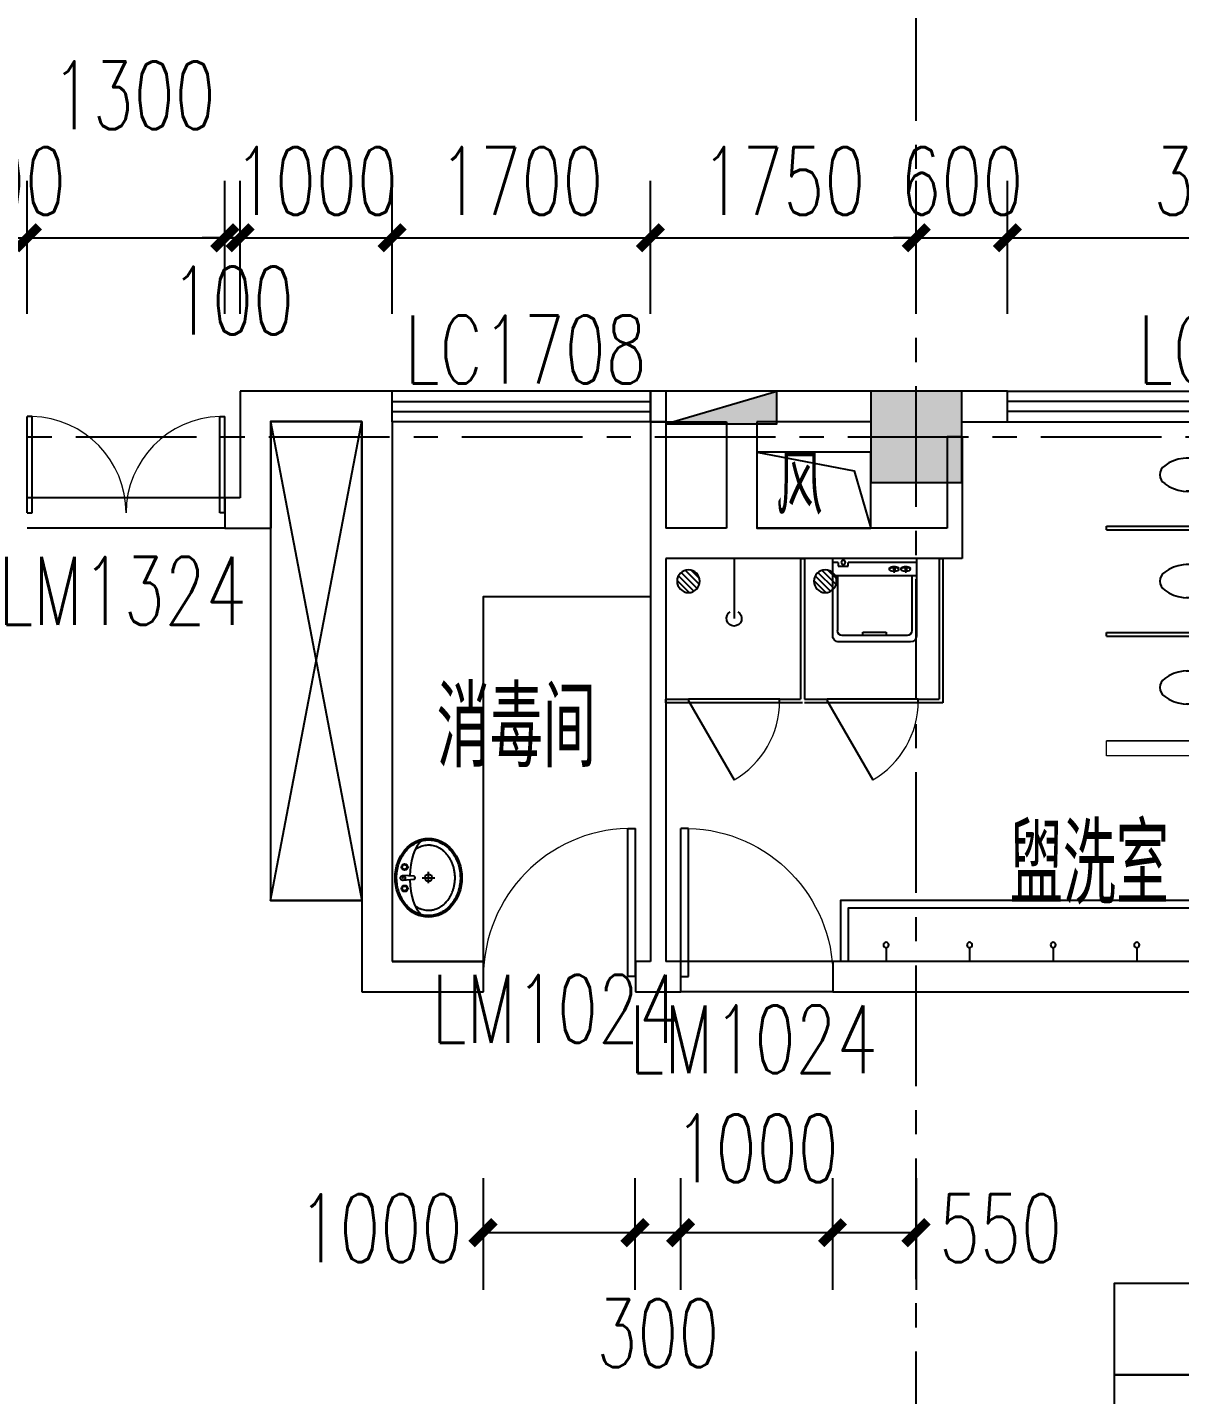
# Model space of a CAD drawing. Header units: millimetres. Extents: x -1048436 to -185795, y -983427 to 400387.
# Drawn here: x -710613 to -703030, y -289718 to -280724 of the extents above; entities that cross this region are included whole.
import ezdxf

# ---------------------------------------------------------------- set-up
doc = ezdxf.new("R2010")
doc.units = ezdxf.units.MM
doc.header["$LTSCALE"] = 500
doc.linetypes.add('一层轴网$0$CENTER', pattern=[50.8, 31.75, -6.35, 6.35, -6.35])
for name, color, linetype in [('COLUMN', 254, 'Continuous'), ('FUR', 55, 'Continuous'), ('P-消火栓-VPIPE', 1, 'Continuous'), ('PUB_DIM', 3, 'Continuous'), ('PUB_HATCH', 8, 'Continuous'), ('WINDOW', 4, 'Continuous'), ('WINDOW_TEXT', 7, 'Continuous'), ('一层轴网$0$建-轴线', 1, '一层轴网$0$CENTER'), ('建-墙', 254, 'Continuous'), ('建-墙-卫生间隔断', 220, 'Continuous'), ('建-家具', 8, 'Continuous'), ('建-文字', 4, 'Continuous'), ('建-洁具', 55, 'Continuous'), ('建-符号-门编号', 13, 'Continuous'), ('建-门扇', 32, 'Continuous'), ('建筑-洞口', 3, 'Continuous')]:
    doc.layers.add(name, color=color, linetype=linetype)
doc.layers.add('建-墙体', color=8, linetype='Continuous', lineweight=13)
doc.styles.add('_TCH_DIM_T3', font='SIMPLEX', dxfattribs={"width": 0.705882, "bigfont": 'GBCBIG'})
doc.styles.add('_TCH_WINDOW', font='SIMPLEX', dxfattribs={"height": 3.5, "bigfont": 'GBCBIG'})
doc.styles.add('XD2008', font='xd-hzs.shx', dxfattribs={"width": 0.7, "bigfont": 'xd-hztxt.shx'})
doc.styles.add('建初03-3F平面$0$A1-1标准层单元$0$DIM_FONT', font='SIMPLEX.shx', dxfattribs={"width": 0.8})
doc.styles.add('房间名称', font='xd-hzs.shx', dxfattribs={"width": 0.8, "bigfont": 'xd-hztxt.shx'})
doc.dimstyles.new('_TCH_ARCH&&150', dxfattribs={"dimtxt": 446.25, "dimasz": 150, "dimexe": 375, "dimexo": 450, "dimgap": 150, "dimtad": 1, "dimdec": 0, "dimzin": 0, "dimdsep": 46, "dimtxsty": '_TCH_DIM_T3', "dimblk": 'ARCHTICK', "dimcen": 0.09, "dimclrt": 7, "dimazin": 2, "dimtfac": 1, "dimtdec": 0, "dimtix": 1, "dimtmove": 2, "dimatfit": 3, "dimldrblk": 'ARCHTICK', "dimfxl": 1, "dimtolj": 1, "dimtzin": 0, "dimarcsym": 0})

# ---------------------------------------------------------------- blocks, each defined once
blk = doc.blocks.new('A$C3D0C7A98')
at = {"layer": '建-家具', "elevation": 0}
for points in [[(-1600, 6730.5), (-2800, 6730.5), (-2800, 7330.5), (-1600, 7330.5)], [(-1600, 6130.5), (-2800, 6130.5), (-2800, 6730.5), (-1600, 6730.5)]]:
    blk.add_lwpolyline(points, close=True, dxfattribs=at)
blk = doc.blocks.new('一层轴网')
at = {"layer": '一层轴网$0$建-轴线', "ltscale": 0.05}
blk.add_line((-2650, 73176.4), (54751.3, 73176.4), dxfattribs=at)
blk.add_lwpolyline([(48600, 57476.4), (48600, 82276.4)], dxfattribs=at)
blk = doc.blocks.new('建初03-3F平面$0$坐便')
at = {"layer": '建-洁具'}
for p, q in [((-200, 170), (-430, 170)), ((-200, 220), (-200, -220)), ((-30, 250), (-170, 250)), ((0, -220), (0, 220)), ((-260, 140), (-260, -140)), ((-200, -170), (-430, -170)), ((-170, -250), (-30, -250))]:
    blk.add_line(p, q, dxfattribs=at)
for centre, radius, start, end in [((-413, -227), 398, 67.4505, 126.6381), ((-170, 220), 30, 90, 180), ((-30, 220), 30, 0, 90), ((-590, 0), 110, 123.4509, 236.5491), ((-413, 227), 398, 233.3619, 292.5495), ((-170, -220), 30, 180, 270), ((-30, -220), 30, 270, 0)]:
    blk.add_arc(centre, radius, start, end, dxfattribs=at)
at = {"layer": '建-洁具', "style": '建初03-3F平面$0$A1-1标准层单元$0$DIM_FONT', "text_generation_flag": 4, "width": 0.8, "flags": 9}
for tag in ['YSIZE', 'XSIZE']:
    blk.add_attdef(tag, (0, 0), '', height=0.5, rotation=270, dxfattribs=at)
blk = doc.blocks.new('_LV10')
blk.add_line((0, -37), (0, -432))
blk.add_arc((0, -432), 50, 121.03319, 58.96681)
blk = doc.blocks.new('$lvtry$00000173')
at = {"color": 0}
for p, q in [((-10.7, -125), (-15.7, -50.1)), ((12, -125), (16, -50.1)), ((1.6, -177.1), (1.6, -260.4)), ((-35.1, -218.8), (40, -218.8))]:
    blk.add_line(p, q, dxfattribs=at)
for centre, radius in [((-69, -61.6), 20.6), ((-69, -61.6), 15.6), ((0.1, -50.1), 15.8), ((72.2, -61.6), 20.6), ((72.2, -61.6), 15.6), ((1.6, -218.8), 23.4)]:
    blk.add_circle(centre, radius, dxfattribs=at)
blk.add_arc((0.6, -116.9), 13.9, 215.48604, 324.51396, dxfattribs=at)
blk.add_ellipse((1.6, -218.8), major_axis=(-259, 0), ratio=0.848663, dxfattribs=at)
for start_param, end_param in [(4.764585, 5.931457), (3.493317, 4.671733)]:
    blk.add_ellipse((1.6, -214.5), major_axis=(-259, 0), ratio=0.459125, start_param=start_param, end_param=end_param, dxfattribs=at)
for points, knots in [([(-247.4, -218.8, 0), (-247.4, -226.1, 0), (-246.9, -233.4, 0), (-244.5, -252.6, 0), (-241.8, -264.5, 0), (-234, -287.6, 0), (-228.9, -298.9, 0), (-216.4, -320.7, 0), (-209.1, -331.1, 0), (-192.3, -350.8, 0), (-182.9, -360.1, 0), (-162.4, -377, 0), (-151.2, -384.8, 0), (-127.4, -398.6, 0), (-114.8, -404.6, 0), (-88.5, -414.7, 0), (-74.8, -418.8, 0), (-46.8, -424.9, 0), (-32.4, -426.9, 0), (-3.6, -428.9, 0), (11, -428.8, 0), (39.8, -426.4, 0), (54.1, -424.2, 0), (82, -417.7, 0), (95.6, -413.4, 0), (121.7, -402.9, 0), (134.2, -396.7, 0), (157.7, -382.6, 0), (168.7, -374.7, 0), (189, -357.5, 0), (198.2, -348.1, 0), (214.5, -328.2, 0), (221.7, -317.6, 0), (233.7, -295.7, 0), (238.6, -284.3, 0), (245.9, -261.1, 0), (248.4, -249.2, 0), (250.9, -225.2, 0), (250.9, -213.2, 0), (248.6, -189.2, 0), (246.1, -177.3, 0), (238.9, -154, 0), (234.1, -142.6, 0), (222.2, -120.6, 0), (215.1, -110.1, 0), (198.8, -90.1, 0), (189.6, -80.7, 0), (169.5, -63.4, 0), (158.5, -55.4, 0), (135.1, -41.2, 0), (122.6, -35, 0), (96.6, -24.4, 0), (83, -20.1, 0), (55.1, -13.5, 0), (40.8, -11.2, 0), (12, -8.8, 0), (-2.5, -8.6, 0), (-31.4, -10.4, 0), (-45.7, -12.4, 0), (-73.8, -18.4, 0), (-87.5, -22.5, 0), (-113.8, -32.5, 0), (-126.5, -38.5, 0), (-150.4, -52.2, 0), (-161.6, -59.9, 0), (-182.2, -76.8, 0), (-191.7, -86, 0), (-208.5, -105.6, 0), (-215.9, -116, 0), (-228.5, -137.8, 0), (-233.6, -149.1, 0), (-241.6, -172.2, 0), (-244.4, -184, 0), (-246.9, -203.6, 0), (-247.4, -211.2, 0), (-247.4, -218.8, 0)], [0, 0, 0, 0, 0.105369, 0.105369, 0.278747, 0.278747, 0.452125, 0.452125, 0.625504, 0.625504, 0.798882, 0.798882, 0.97226, 0.97226, 1.145639, 1.145639, 1.319017, 1.319017, 1.492395, 1.492395, 1.665774, 1.665774, 1.839152, 1.839152, 2.01253, 2.01253, 2.185909, 2.185909, 2.359287, 2.359287, 2.532665, 2.532665, 2.706044, 2.706044, 2.879422, 2.879422, 3.0528, 3.0528, 3.226179, 3.226179, 3.399557, 3.399557, 3.572935, 3.572935, 3.746313, 3.746313, 3.919692, 3.919692, 4.09307, 4.09307, 4.266448, 4.266448, 4.439827, 4.439827, 4.613205, 4.613205, 4.786583, 4.786583, 4.959962, 4.959962, 5.13334, 5.13334, 5.306718, 5.306718, 5.480097, 5.480097, 5.653475, 5.653475, 5.826853, 5.826853, 6.000232, 6.000232, 6.17361, 6.17361, 6.283185, 6.283185, 6.283185, 6.283185]), ([(-183.5, -131.4, 0), (-184.9, -133.4, 0), (-186.3, -135.4, 0), (-191.4, -143.3, 0), (-194.8, -149.3, 0), (-200.6, -161.5, 0), (-203.1, -167.7, 0), (-207.2, -180.3, 0), (-208.9, -186.7, 0), (-211.2, -199.2, 0), (-211.9, -205.4, 0), (-212.3, -214, 0), (-212.4, -216.4, 0), (-212.4, -218.8, 0), (-212.4, -225.2, 0), (-211.9, -231.7, 0), (-210, -246, 0), (-208.2, -253.8, 0), (-204.3, -266.5, 0), (-202.4, -271.5, 0), (-198.1, -281.4, 0), (-195.7, -286.3, 0), (-189.4, -297.6, 0), (-185.2, -304, 0), (-176, -316.2, 0), (-170.9, -322.2, 0), (-160.9, -332.4, 0), (-156.1, -336.8, 0), (-143.4, -347.4, 0), (-135.1, -353.3, 0), (-121.2, -361.8, 0), (-115.9, -364.8, 0), (-105.1, -370.2, 0), (-99.5, -372.8, 0), (-87.8, -377.6, 0), (-81.6, -379.8, 0), (-69, -383.8, 0), (-62.5, -385.6, 0), (-47.3, -389.1, 0), (-38.5, -390.6, 0), (-20.6, -392.8, 0), (-11.6, -393.4, 0), (6.5, -393.7, 0), (15.6, -393.3, 0), (33.6, -391.7, 0), (42.5, -390.5, 0), (59.4, -387.2, 0), (67.4, -385.2, 0), (83.1, -380.5, 0), (90.7, -377.7, 0), (105.6, -371.6, 0), (112.7, -368.2, 0), (126.6, -360.6, 0), (133.3, -356.5, 0), (146, -347.8, 0), (152, -343.1, 0), (163.2, -333.3, 0), (168.5, -328.1, 0), (178.3, -317.3, 0), (182.9, -311.7, 0), (190.4, -301, 0), (193.6, -296, 0), (200.4, -283.8, 0), (203.7, -276.5, 0), (208.6, -263.5, 0), (210.3, -257.8, 0), (213, -246.3, 0), (214.1, -240.5, 0), (215.6, -226.9, 0), (215.8, -219, 0), (215.1, -205.6, 0), (214.5, -200, 0), (212.5, -188.8, 0), (211.2, -183.3, 0), (206.3, -166.7, 0), (201.7, -155.9, 0), (193, -140.7, 0), (190, -136, 0), (186.8, -131.4, 0)], [5.740897, 5.740897, 5.740897, 5.740897, 5.780874, 5.780874, 5.896829, 5.896829, 6.012784, 6.012784, 6.128739, 6.128739, 6.240697, 6.240697, 6.283185, 6.283185, 6.283185, 6.399826, 6.399826, 6.5409, 6.5409, 6.634, 6.634, 6.7271, 6.7271, 6.852188, 6.852188, 6.977276, 6.977276, 7.077377, 7.077377, 7.229977, 7.229977, 7.317389, 7.317389, 7.404801, 7.404801, 7.497094, 7.497094, 7.589386, 7.589386, 7.712334, 7.712334, 7.835281, 7.835281, 7.958228, 7.958228, 8.081175, 8.081175, 8.194983, 8.194983, 8.30879, 8.30879, 8.422598, 8.422598, 8.537599, 8.537599, 8.6526, 8.6526, 8.767602, 8.767602, 8.884432, 8.884432, 8.982435, 8.982435, 9.119467, 9.119467, 9.224191, 9.224191, 9.328914, 9.328914, 9.470087, 9.470087, 9.571187, 9.571187, 9.672288, 9.672288, 9.874489, 9.874489, 9.967059, 9.967059, 9.967059, 9.967059])]:
    blk.add_open_spline(points, degree=3, knots=knots, dxfattribs=at)
for p in [(0.5, -49.9), (1.6, -218.8)]:
    blk.add_point(p, dxfattribs=at)
blk = doc.blocks.new('$TCHSYS$APDOOR2D')
blk.add_line((0.5, 0), (0, 0.866))
at = {"lineweight": 13}
blk.add_arc((0.5, 0), 1, 120, 180, dxfattribs=at)
blk = doc.blocks.new('$plan$00003075')
at = {"layer": 'FUR'}
for p, q in [((275, 0), (-275, 0)), ((-275, 0), (-275, -511)), ((275, -511), (275, 0)), ((-275, -27.9), (174.8, -27.9)), ((-233.7, -72.9), (-233.7, -64.2)), ((-208.5, -59), (-208.5, -88.8)), ((-200.2, -64.6), (-208.5, -64.6)), ((-200.2, -88.8), (-208.5, -88.8)), ((-200.2, -59), (-200.2, -88.8)), ((-174.9, -72.9), (-174.9, -64.3)), ((-157.3, -72.9), (-157.3, -64.2)), ((-132, -59), (-132, -88.8)), ((-123.7, -64.6), (-132, -64.6)), ((-123.7, -88.8), (-132, -88.8)), ((-123.7, -59), (-123.7, -88.8)), ((-98.5, -72.9), (-98.5, -64.3)), ((174.8, -51.1), (174.8, -27.3)), ((241.1, -51.1), (174.8, -51.1)), ((241.1, -27.3), (241.1, -51.1)), ((241.1, -27.9), (275, -27.9)), ((275, -112.7), (-275, -112.7)), ((-244.9, -112.4), (-244.9, -476.1)), ((244.9, -112.4), (244.9, -476.1)), ((-213, -507.2), (213, -507.2)), ((76.7, -486.1), (-76.7, -486.1)), ((-76.7, -486.1), (-76.7, -507.2)), ((76.7, -507.2), (76.7, -486.1)), ((-235.1, -550), (235.1, -550))]:
    blk.add_line(p, q, dxfattribs=at)
for centre, major_axis, ratio, start_param, end_param in [((-204.3, -72.9), (29.4, 0), 0.475609, -1.428803, 4.570158), ((-230.4, -64.2), (3.33, 0), 0.977559, 2.248086, 3.141593), ((-204.4, -72.9), (34.5, 0), 0.559967, 0.610797, 2.52266), ((-178.2, -64.3), (-3.33, 0), 0.977559, 3.141593, 4.026652), ((-127.9, -72.9), (-29.4, 0), 0.475609, 1.71279, 7.71175), ((-154, -64.2), (3.33, 0), 0.977559, 2.248086, 3.141593), ((-127.9, -72.9), (-34.5, 0), 0.559967, 3.752389, 5.664253), ((-101.8, -64.3), (-3.33, 0), 0.977559, 3.141593, 4.026652), ((206.2, -27.3), (-13.9, 0), 0.977559, 3.141593, 9.424778), ((-235.1, -511), (-39.9, 0), 0.977559, 0, 1.570796), ((-213, -476.1), (-31.9, 0), 0.977559, 0, 1.570796), ((213, -476.1), (31.9, 0), 0.977559, 4.712389, 6.283185), ((235.1, -511), (-39.9, 0), 0.977559, 1.570796, 3.141593)]:
    blk.add_ellipse(centre, major_axis=major_axis, ratio=ratio, start_param=start_param, end_param=end_param, dxfattribs=at)
blk = doc.blocks.new('A$C19C77722')
at = {"layer": '建-洁具'}
h = blk.add_hatch(dxfattribs=at)
h.set_pattern_fill('LINE', color=256, scale=30, angle=45)
h.set_pattern_definition([(45, (-30888.453, -11662.062), (-20.205576, 20.205576), [])])
edge = h.paths.add_edge_path()
edge.add_arc((4850.1, -1050), 75, 0, 360)
h = blk.add_hatch(dxfattribs=at)
h.set_pattern_fill('LINE', color=256, scale=30, angle=45)
h.set_pattern_definition([(45, (-29988.453, -11662.062), (-20.205576, 20.205576), [])])
edge = h.paths.add_edge_path()
edge.add_arc((5750.1, -1050), 75, 0, 360)
at = {"layer": '建-墙-卫生间隔断'}
for p, q in [((3000.1, -687.1), (2200.1, -687.1)), ((3000.1, -712.1), (2200.1, -712.1)), ((3000.1, -712.1), (3000.1, -687.1)), ((4075.3, -900), (4075.3, -1850)), ((4100.3, -900), (4075.3, -900)), ((4100.3, -900), (4100.3, -1825)), ((4987.6, -900), (4987.6, -1825)), ((5012.6, -900), (4987.6, -900)), ((5012.6, -900), (5012.6, -1825)), ((3000.1, -1387.1), (2200.1, -1387.1)), ((3000.1, -1412.1), (2200.1, -1412.1)), ((3000.1, -1412.1), (3000.1, -1387.1)), ((4075.3, -1850), (4237.8, -1850)), ((4237.8, -1825), (4100.3, -1825)), ((4237.8, -1850), (4237.8, -1825)), ((4987.6, -1825), (4837.8, -1825)), ((4837.8, -1825), (4837.8, -1850)), ((4837.8, -1850), (4987.6, -1850)), ((5000.1, -1850), (5150.1, -1850)), ((5150.1, -1825), (5012.6, -1825)), ((5150.1, -1850), (5150.1, -1825)), ((5900, -1825), (5750.1, -1825)), ((5750.1, -1825), (5750.1, -1850)), ((5750.1, -1850), (5900, -1850)), ((5900, -1850), (5900, -1825))]:
    blk.add_line(p, q, dxfattribs=at)
at = {"layer": '建-墙体'}
for p, q in [((2200.1, -2099.6, 0), (3000.1, -2099.6, 0)), ((3000.1, -2099.6, 0), (2200.1, -2099.6, 0)), ((3000.1, -2199.6, 0), (3000.1, -2099.6, 0)), ((1300.1, -2199.6, 0), (3000.1, -2199.6, 0))]:
    blk.add_line(p, q, dxfattribs=at)
at = {"layer": '建-洁具'}
for p, q in [((4237.6, -1825), (4837.8, -1825)), ((4237.8, -1850), (4837.8, -1850)), ((5150, -1825), (5750.1, -1825)), ((5150.1, -1850), (5750.1, -1850)), ((2800.1, -3460), (2800.1, -3550)), ((3350.1, -3460), (3350.1, -3550)), ((3900.1, -3460), (3900.1, -3550)), ((4450.1, -3460), (4450.1, -3550))]:
    blk.add_line(p, q, dxfattribs=at)
for points in [[(8500, 0), (8500, -3150), (7900, -3150), (7900, 0), (8500, 0), (7900, -3150), (8500, -3150), (7900, 0)], [(7700, -3550.8), (7100, -3550.8), (7100, -1150), (6000, -1150)], [(1700.1, -3550), (1400.1, -3550), (1400.1, -3150), (4750.1, -3150), (4750.1, -3550), (4450.1, -3550)], [(1700.1, -3550), (1450.1, -3550), (1450.1, -3200), (4700.1, -3200), (4700.1, -3550), (4450.1, -3550)]]:
    blk.add_lwpolyline(points, dxfattribs=at)
for centre, radius in [((4850.1, -1050), 75), ((5750.1, -1050), 75), ((2800.1, -3442.5), 17.5), ((3350.1, -3442.5), 17.5), ((3900.1, -3442.5), 17.5), ((4450.1, -3442.5), 17.5)]:
    blk.add_circle(centre, radius, dxfattribs=at)
blk.add_blockref('$plan$00003075', (4525, -899.3))
at = {"layer": '建-墙-卫生间隔断', "xscale": -600, "yscale": 600, "zscale": 25, "rotation": 180.0000000018679}
for p in [(4537.8, -1837.5), (5450.1, -1837.5)]:
    blk.add_blockref('$TCHSYS$APDOOR2D', p, dxfattribs=at)
at = {"layer": '建-洁具', "extrusion": (-1.54743e-26, 2.95642e-12, -1), "xscale": 0.6400000000139698, "yscale": 0.6400000000139698, "zscale": -0.6400000000139698}
for p in [(-2200.1, -349.6, 0), (-2200.1, -1049.6, 0), (-2200.1, -1749.6, 0)]:
    blk.add_blockref('建初03-3F平面$0$坐便', p, dxfattribs=at)
at = {"layer": '建-洁具'}
blk.add_blockref('_LV10', (5450.1, -863, 0), dxfattribs=at)
at = {"layer": '建-洁具', "xscale": -0.9999999999999999, "rotation": 270.0096483672342}
blk.add_blockref('$lvtry$00000173', (7679.9, -3002.3), dxfattribs=at)
blk = doc.blocks.new('PA-X单栓')
blk.add_line((-161.6, 56.7), (325, 200))
blk.add_lwpolyline([(-161.6, 56.7), (325, 56.7), (325, 200), (-161.6, 200)], close=True)
blk.add_solid([(325, 56.7), (325, 200), (-161.6, 56.7)])
blk = doc.blocks.new('fghfgh')
at = {"layer": 'P-消火栓-VPIPE', "linetype": 'ByBlock', "xscale": 1.5, "yscale": 1.5, "zscale": 1.5}
blk.add_blockref('PA-X单栓', (-706168.6, -283417.5), dxfattribs=at)
blk = doc.blocks.new('ghfhfds')
at = {"layer": '建筑-洞口'}
for points in [[(-705812.7, -283517.5), (-705812.7, -284017.5), (-705062.7, -284017.5), (-705062.7, -283517.5), (-705812.7, -283517.5)], [(-705812.3, -283517.5), (-705170.9, -283640.7), (-705062.7, -284017.5)]]:
    blk.add_lwpolyline(points, dxfattribs=at)
blk = doc.blocks.new('_ArchTick')
at = {"color": 0, "linetype": 'ByBlock', "const_width": 0.4}
blk.add_lwpolyline([(-0.5, -0.5), (0.5, 0.5)], dxfattribs=at)
blk = doc.blocks.new('*D1313')
at = {"layer": 'Defpoints', "color": 0, "transparency": 16777216}
for p in [(-710912.7, -282107.9), (-711212.7, -283058.9), (-710912.7, -283058.9)]:
    blk.add_point(p, dxfattribs=at)
at = {"layer": 'PUB_DIM', "color": 0, "lineweight": -2, "transparency": 16777216}
for p, q in [((-711212.7, -282608.9), (-711212.7, -281732.9)), ((-710912.7, -282608.9), (-710912.7, -281732.9)), ((-711212.7, -282107.9), (-710912.7, -282107.9))]:
    blk.add_line(p, q, dxfattribs=at)
at = {"layer": 'PUB_DIM', "color": 0, "lineweight": -2, "transparency": 16777216, "xscale": 150, "yscale": 150, "zscale": 150, "rotation": 180}
blk.add_blockref('_ArchTick', (-711212.7, -282107.9), dxfattribs=at)
at = {"layer": 'PUB_DIM', "color": 0, "lineweight": -2, "transparency": 16777216, "xscale": 150, "yscale": 150, "zscale": 150}
blk.add_blockref('_ArchTick', (-710912.7, -282107.9), dxfattribs=at)
at = {"layer": 'PUB_DIM', "color": 7, "transparency": 16777216, "insert": (-711112.7, -281170.4), "char_height": 446.25, "attachment_point": 5, "style": '_TCH_DIM_T3'}
blk.add_mtext('\\A1;300', dxfattribs=at)
blk = doc.blocks.new('*D1314')
at = {"layer": 'Defpoints', "color": 0, "transparency": 16777216}
for p in [(-710612.7, -282107.9), (-710912.7, -283058.9), (-710612.7, -283058.9)]:
    blk.add_point(p, dxfattribs=at)
at = {"layer": 'PUB_DIM', "color": 0, "lineweight": -2, "transparency": 16777216}
for p, q in [((-710912.7, -282608.9), (-710912.7, -281732.9)), ((-710612.7, -282608.9), (-710612.7, -281732.9)), ((-710912.7, -282107.9), (-711062.7, -282107.9)), ((-710912.7, -282107.9), (-710612.7, -282107.9)), ((-710612.7, -282107.9), (-710462.7, -282107.9))]:
    blk.add_line(p, q, dxfattribs=at)
at = {"layer": 'PUB_DIM', "color": 0, "lineweight": -2, "transparency": 16777216, "xscale": 150, "yscale": 150, "zscale": 150}
blk.add_blockref('_ArchTick', (-710912.7, -282107.9), dxfattribs=at)
at = {"layer": 'PUB_DIM', "color": 0, "lineweight": -2, "transparency": 16777216, "xscale": 150, "yscale": 150, "zscale": 150, "rotation": 180}
blk.add_blockref('_ArchTick', (-710612.7, -282107.9), dxfattribs=at)
at = {"layer": 'PUB_DIM', "color": 7, "transparency": 16777216, "insert": (-710762.7, -281734.8), "char_height": 446.25, "attachment_point": 5, "style": '_TCH_DIM_T3'}
blk.add_mtext('\\A1;300', dxfattribs=at)
blk = doc.blocks.new('*D1315')
at = {"layer": 'Defpoints', "color": 0, "transparency": 16777216}
for p in [(-709312.7, -282107.9), (-710612.7, -283058.9), (-709312.7, -283058.9)]:
    blk.add_point(p, dxfattribs=at)
at = {"layer": 'PUB_DIM', "color": 0, "lineweight": -2, "transparency": 16777216}
for p, q in [((-710612.7, -282608.9), (-710612.7, -281732.9)), ((-709312.7, -282608.9), (-709312.7, -281732.9)), ((-710612.7, -282107.9), (-709312.7, -282107.9))]:
    blk.add_line(p, q, dxfattribs=at)
at = {"layer": 'PUB_DIM', "color": 0, "lineweight": -2, "transparency": 16777216, "xscale": 150, "yscale": 150, "zscale": 150, "rotation": 180}
blk.add_blockref('_ArchTick', (-710612.7, -282107.9), dxfattribs=at)
at = {"layer": 'PUB_DIM', "color": 0, "lineweight": -2, "transparency": 16777216, "xscale": 150, "yscale": 150, "zscale": 150}
blk.add_blockref('_ArchTick', (-709312.7, -282107.9), dxfattribs=at)
at = {"layer": 'PUB_DIM', "color": 7, "transparency": 16777216, "insert": (-709912.7, -281170.4), "char_height": 446.25, "attachment_point": 5, "style": '_TCH_DIM_T3'}
blk.add_mtext('\\A1;1300', dxfattribs=at)
blk = doc.blocks.new('*D1316')
at = {"layer": 'Defpoints', "color": 0, "transparency": 16777216}
for p in [(-709212.7, -282107.9), (-709312.7, -283058.9), (-709212.7, -283058.9)]:
    blk.add_point(p, dxfattribs=at)
at = {"layer": 'PUB_DIM', "color": 0, "lineweight": -2, "transparency": 16777216}
for p, q in [((-709312.7, -282608.9), (-709312.7, -281732.9)), ((-709212.7, -282608.9), (-709212.7, -281732.9)), ((-709312.7, -282107.9), (-709462.7, -282107.9)), ((-709312.7, -282107.9), (-709212.7, -282107.9)), ((-709212.7, -282107.9), (-709062.7, -282107.9))]:
    blk.add_line(p, q, dxfattribs=at)
at = {"layer": 'PUB_DIM', "color": 0, "lineweight": -2, "transparency": 16777216, "xscale": 150, "yscale": 150, "zscale": 150}
blk.add_blockref('_ArchTick', (-709312.7, -282107.9), dxfattribs=at)
at = {"layer": 'PUB_DIM', "color": 0, "lineweight": -2, "transparency": 16777216, "xscale": 150, "yscale": 150, "zscale": 150, "rotation": 180}
blk.add_blockref('_ArchTick', (-709212.7, -282107.9), dxfattribs=at)
at = {"layer": 'PUB_DIM', "color": 7, "transparency": 16777216, "insert": (-709262.7, -282520.4), "char_height": 446.25, "attachment_point": 5, "style": '_TCH_DIM_T3'}
blk.add_mtext('\\A1;100', dxfattribs=at)
blk = doc.blocks.new('*D1317')
at = {"layer": 'Defpoints', "color": 0, "transparency": 16777216}
for p in [(-708212.7, -282107.9), (-709212.7, -283058.9), (-708212.7, -283058.9)]:
    blk.add_point(p, dxfattribs=at)
at = {"layer": 'PUB_DIM', "color": 0, "lineweight": -2, "transparency": 16777216}
for p, q in [((-709212.7, -282608.9), (-709212.7, -281732.9)), ((-708212.7, -282608.9), (-708212.7, -281732.9)), ((-709212.7, -282107.9), (-709362.7, -282107.9)), ((-709212.7, -282107.9), (-708212.7, -282107.9)), ((-708212.7, -282107.9), (-708062.7, -282107.9))]:
    blk.add_line(p, q, dxfattribs=at)
at = {"layer": 'PUB_DIM', "color": 0, "lineweight": -2, "transparency": 16777216, "xscale": 150, "yscale": 150, "zscale": 150}
blk.add_blockref('_ArchTick', (-709212.7, -282107.9), dxfattribs=at)
at = {"layer": 'PUB_DIM', "color": 0, "lineweight": -2, "transparency": 16777216, "xscale": 150, "yscale": 150, "zscale": 150, "rotation": 180}
blk.add_blockref('_ArchTick', (-708212.7, -282107.9), dxfattribs=at)
at = {"layer": 'PUB_DIM', "color": 7, "transparency": 16777216, "insert": (-708712.7, -281734.8), "char_height": 446.25, "attachment_point": 5, "style": '_TCH_DIM_T3'}
blk.add_mtext('\\A1;1000', dxfattribs=at)
blk = doc.blocks.new('*D1318')
at = {"layer": 'Defpoints', "color": 0, "transparency": 16777216}
for p in [(-706512.7, -282107.9), (-708212.7, -283058.9), (-706512.7, -283058.9)]:
    blk.add_point(p, dxfattribs=at)
at = {"layer": 'PUB_DIM', "color": 0, "lineweight": -2, "transparency": 16777216}
for p, q in [((-708212.7, -282608.9), (-708212.7, -281732.9)), ((-706512.7, -282608.9), (-706512.7, -281732.9)), ((-708212.7, -282107.9), (-706512.7, -282107.9))]:
    blk.add_line(p, q, dxfattribs=at)
at = {"layer": 'PUB_DIM', "color": 0, "lineweight": -2, "transparency": 16777216, "xscale": 150, "yscale": 150, "zscale": 150, "rotation": 180}
blk.add_blockref('_ArchTick', (-708212.7, -282107.9), dxfattribs=at)
at = {"layer": 'PUB_DIM', "color": 0, "lineweight": -2, "transparency": 16777216, "xscale": 150, "yscale": 150, "zscale": 150}
blk.add_blockref('_ArchTick', (-706512.7, -282107.9), dxfattribs=at)
at = {"layer": 'PUB_DIM', "color": 7, "transparency": 16777216, "insert": (-707362.7, -281734.8), "char_height": 446.25, "attachment_point": 5, "style": '_TCH_DIM_T3'}
blk.add_mtext('\\A1;1700', dxfattribs=at)
blk = doc.blocks.new('*D1319')
at = {"layer": 'Defpoints', "color": 0, "transparency": 16777216}
for p in [(-704762.7, -282107.9), (-706512.7, -283058.9), (-704762.7, -283058.9)]:
    blk.add_point(p, dxfattribs=at)
at = {"layer": 'PUB_DIM', "color": 0, "lineweight": -2, "transparency": 16777216}
for p, q in [((-706512.7, -282608.9), (-706512.7, -281732.9)), ((-704762.7, -282608.9), (-704762.7, -281732.9)), ((-706512.7, -282107.9), (-704762.7, -282107.9))]:
    blk.add_line(p, q, dxfattribs=at)
at = {"layer": 'PUB_DIM', "color": 0, "lineweight": -2, "transparency": 16777216, "xscale": 150, "yscale": 150, "zscale": 150, "rotation": 180}
blk.add_blockref('_ArchTick', (-706512.7, -282107.9), dxfattribs=at)
at = {"layer": 'PUB_DIM', "color": 0, "lineweight": -2, "transparency": 16777216, "xscale": 150, "yscale": 150, "zscale": 150}
blk.add_blockref('_ArchTick', (-704762.7, -282107.9), dxfattribs=at)
at = {"layer": 'PUB_DIM', "color": 7, "transparency": 16777216, "insert": (-705637.7, -281734.8), "char_height": 446.25, "attachment_point": 5, "style": '_TCH_DIM_T3'}
blk.add_mtext('\\A1;1750', dxfattribs=at)
blk = doc.blocks.new('*D1320')
at = {"layer": 'Defpoints', "color": 0, "transparency": 16777216}
for p in [(-704163.1, -282107.9), (-704762.7, -283058.9), (-704163.1, -283058.9)]:
    blk.add_point(p, dxfattribs=at)
at = {"layer": 'PUB_DIM', "color": 0, "lineweight": -2, "transparency": 16777216}
for p, q in [((-704762.7, -282608.9), (-704762.7, -281732.9)), ((-704163.1, -282608.9), (-704163.1, -281732.9)), ((-704762.7, -282107.9), (-704912.7, -282107.9)), ((-704762.7, -282107.9), (-704163.1, -282107.9)), ((-704163.1, -282107.9), (-704013.1, -282107.9))]:
    blk.add_line(p, q, dxfattribs=at)
at = {"layer": 'PUB_DIM', "color": 0, "lineweight": -2, "transparency": 16777216, "xscale": 150, "yscale": 150, "zscale": 150}
blk.add_blockref('_ArchTick', (-704762.7, -282107.9), dxfattribs=at)
at = {"layer": 'PUB_DIM', "color": 0, "lineweight": -2, "transparency": 16777216, "xscale": 150, "yscale": 150, "zscale": 150, "rotation": 180}
blk.add_blockref('_ArchTick', (-704163.1, -282107.9), dxfattribs=at)
at = {"layer": 'PUB_DIM', "color": 7, "transparency": 16777216, "insert": (-704462.9, -281734.8), "char_height": 446.25, "attachment_point": 5, "style": '_TCH_DIM_T3'}
blk.add_mtext('\\A1;600', dxfattribs=at)
blk = doc.blocks.new('*D1321')
at = {"layer": 'Defpoints', "color": 0, "transparency": 16777216}
for p in [(-701162.7, -282107.9), (-704163.1, -283058.9), (-701162.7, -283058.9)]:
    blk.add_point(p, dxfattribs=at)
at = {"layer": 'PUB_DIM', "color": 0, "lineweight": -2, "transparency": 16777216}
for p, q in [((-704163.1, -282608.9), (-704163.1, -281732.9)), ((-701162.7, -282608.9), (-701162.7, -281732.9)), ((-704163.1, -282107.9), (-701162.7, -282107.9))]:
    blk.add_line(p, q, dxfattribs=at)
at = {"layer": 'PUB_DIM', "color": 0, "lineweight": -2, "transparency": 16777216, "xscale": 150, "yscale": 150, "zscale": 150, "rotation": 180}
blk.add_blockref('_ArchTick', (-704163.1, -282107.9), dxfattribs=at)
at = {"layer": 'PUB_DIM', "color": 0, "lineweight": -2, "transparency": 16777216, "xscale": 150, "yscale": 150, "zscale": 150}
blk.add_blockref('_ArchTick', (-701162.7, -282107.9), dxfattribs=at)
at = {"layer": 'PUB_DIM', "color": 7, "transparency": 16777216, "insert": (-702662.9, -281734.8), "char_height": 446.25, "attachment_point": 5, "style": '_TCH_DIM_T3'}
blk.add_mtext('\\A1;3000', dxfattribs=at)
blk = doc.blocks.new('*D1461')
at = {"layer": 'Defpoints', "color": 0, "transparency": 16777216}
for p in [(-707614, -287842.7), (-706614, -287842.7), (-706614, -288652)]:
    blk.add_point(p, dxfattribs=at)
at = {"layer": 'PUB_DIM', "color": 0, "lineweight": -2, "transparency": 16777216}
for p, q in [((-707614, -288292.7), (-707614, -289027)), ((-706614, -288292.7), (-706614, -289027)), ((-707614, -288652), (-706614, -288652))]:
    blk.add_line(p, q, dxfattribs=at)
at = {"layer": 'PUB_DIM', "color": 0, "lineweight": -2, "transparency": 16777216, "xscale": 150, "yscale": 150, "zscale": 150, "rotation": 180}
blk.add_blockref('_ArchTick', (-707614, -288652), dxfattribs=at)
at = {"layer": 'PUB_DIM', "color": 0, "lineweight": -2, "transparency": 16777216, "xscale": 150, "yscale": 150, "zscale": 150}
blk.add_blockref('_ArchTick', (-706614, -288652), dxfattribs=at)
at = {"layer": 'PUB_DIM', "color": 7, "transparency": 16777216, "insert": (-708289, -288622.3), "char_height": 446.25, "attachment_point": 5, "style": '_TCH_DIM_T3'}
blk.add_mtext('\\A1;1000', dxfattribs=at)
blk = doc.blocks.new('*D1462')
at = {"layer": 'Defpoints', "color": 0, "transparency": 16777216}
for p in [(-706614, -287842.7), (-706314, -287842.7), (-706314, -288652)]:
    blk.add_point(p, dxfattribs=at)
at = {"layer": 'PUB_DIM', "color": 0, "lineweight": -2, "transparency": 16777216}
for p, q in [((-706614, -288292.7), (-706614, -289027)), ((-706314, -288292.7), (-706314, -289027)), ((-706614, -288652), (-706314, -288652))]:
    blk.add_line(p, q, dxfattribs=at)
at = {"layer": 'PUB_DIM', "color": 0, "lineweight": -2, "transparency": 16777216, "xscale": 150, "yscale": 150, "zscale": 150, "rotation": 180}
blk.add_blockref('_ArchTick', (-706614, -288652), dxfattribs=at)
at = {"layer": 'PUB_DIM', "color": 0, "lineweight": -2, "transparency": 16777216, "xscale": 150, "yscale": 150, "zscale": 150}
blk.add_blockref('_ArchTick', (-706314, -288652), dxfattribs=at)
at = {"layer": 'PUB_DIM', "color": 7, "transparency": 16777216, "insert": (-706464, -289313.2), "char_height": 446.25, "attachment_point": 5, "style": '_TCH_DIM_T3'}
blk.add_mtext('\\A1;300', dxfattribs=at)
blk = doc.blocks.new('*D1463')
at = {"layer": 'Defpoints', "color": 0, "transparency": 16777216}
for p in [(-706314, -287842.7), (-705314, -287842.7), (-705314, -288652)]:
    blk.add_point(p, dxfattribs=at)
at = {"layer": 'PUB_DIM', "color": 0, "lineweight": -2, "transparency": 16777216}
for p, q in [((-706314, -288292.7), (-706314, -289027)), ((-705314, -288292.7), (-705314, -289027)), ((-706314, -288652), (-705314, -288652))]:
    blk.add_line(p, q, dxfattribs=at)
at = {"layer": 'PUB_DIM', "color": 0, "lineweight": -2, "transparency": 16777216, "xscale": 150, "yscale": 150, "zscale": 150, "rotation": 180}
blk.add_blockref('_ArchTick', (-706314, -288652), dxfattribs=at)
at = {"layer": 'PUB_DIM', "color": 0, "lineweight": -2, "transparency": 16777216, "xscale": 150, "yscale": 150, "zscale": 150}
blk.add_blockref('_ArchTick', (-705314, -288652), dxfattribs=at)
at = {"layer": 'PUB_DIM', "color": 7, "transparency": 16777216, "insert": (-705814, -288097.3), "char_height": 446.25, "attachment_point": 5, "style": '_TCH_DIM_T3'}
blk.add_mtext('\\A1;1000', dxfattribs=at)
blk = doc.blocks.new('*D1464')
at = {"layer": 'Defpoints', "color": 0, "transparency": 16777216}
for p in [(-705314, -287842.7), (-704764, -287842.7), (-704764, -288652)]:
    blk.add_point(p, dxfattribs=at)
at = {"layer": 'PUB_DIM', "color": 0, "lineweight": -2, "transparency": 16777216}
for p, q in [((-705314, -288292.7), (-705314, -289027)), ((-704764, -288292.7), (-704764, -289027)), ((-705314, -288652), (-704764, -288652))]:
    blk.add_line(p, q, dxfattribs=at)
at = {"layer": 'PUB_DIM', "color": 0, "lineweight": -2, "transparency": 16777216, "xscale": 150, "yscale": 150, "zscale": 150, "rotation": 180}
blk.add_blockref('_ArchTick', (-705314, -288652), dxfattribs=at)
at = {"layer": 'PUB_DIM', "color": 0, "lineweight": -2, "transparency": 16777216, "xscale": 150, "yscale": 150, "zscale": 150}
blk.add_blockref('_ArchTick', (-704764, -288652), dxfattribs=at)
at = {"layer": 'PUB_DIM', "color": 7, "transparency": 16777216, "insert": (-704209, -288622.3), "char_height": 446.25, "attachment_point": 5, "style": '_TCH_DIM_T3'}
blk.add_mtext('\\A1;550', dxfattribs=at)
blk = doc.blocks.new('$DorLib2D$00000002')
for p, q in [((-0.5, 0), (-0.5, 0.4875)), ((-0.475, 0.4875), (-0.5, 0.4875)), ((-0.475, 0), (-0.475, 0.4875)), ((0.475, 0), (0.475, 0.4875)), ((0.475, 0.4875), (0.5, 0.4875)), ((0.5, 0), (0.5, 0.4875)), ((-0.5, 0), (-0.475, 0)), ((0.5, 0), (0.475, 0))]:
    blk.add_line(p, q)
at = {"lineweight": 13}
for centre, start, end in [((-0.4875, 0), 0, 88.53072), ((0.4875, 0), 91.46928, 180)]:
    blk.add_arc(centre, 0.4875, start, end, dxfattribs=at)
blk = doc.blocks.new('$TCHSYS$WIN2D')
for p, q in [((-0.5, 0.5), (0.5, 0.5)), ((-0.5, 0.5), (-0.5, -0.5)), ((0.5, 0.5), (0.5, -0.5)), ((0.5, 0.1667), (-0.5, 0.1667)), ((0.5, -0.1667), (-0.5, -0.1667)), ((-0.5, -0.5), (0.5, -0.5))]:
    blk.add_line(p, q)
blk = doc.blocks.new('$DorLib2D$00000001')
for p, q in [((0.45, 0.975), (0.5, 0.975)), ((0.45, 0), (0.45, 0.975)), ((0.5, 0), (0.5, 0.975)), ((0.5, 0), (0.45, 0))]:
    blk.add_line(p, q)
at = {"lineweight": 13}
blk.add_arc((0.475, 0), 0.975, 91.46928, 180, dxfattribs=at)

msp = doc.modelspace()

# ---------------------------------------------------------------- linework, layer by layer
at = {"layer": 'COLUMN'}
msp.add_line((-704462.7, -283117.6), (-705062.7, -283117.6), dxfattribs=at)
at = {"layer": '建-墙'}
for p, q in [((-709211.1, -283117.5), (-709211.1, -283817.5)), ((-708311.7, -283117.5), (-709211.1, -283117.5)), ((-708211.1, -283117.5), (-708311.7, -283117.5)), ((-705912.7, -283117.5), (-706511.1, -283117.5)), ((-704762.7, -283117.5), (-705912.7, -283117.5)), ((-704163.1, -283117.5), (-704762.7, -283117.5)), ((-709211.1, -283817.5), (-709312.7, -283817.5)), ((-709312.7, -283817.5), (-709312.7, -284017.5)), ((-708411.7, -287067.5), (-707611.1, -287067.5)), ((-706611.1, -287067.5), (-706411.1, -287067.5)), ((-706411.1, -287067.5), (-706311.1, -287067.5)), ((-705311.1, -287067.5), (-700861.1, -287067.5))]:
    msp.add_line(p, q, dxfattribs=at)
at = {"layer": '建-门扇'}
for p, q in [((-709312.7, -283817.5), (-710612.7, -283817.5)), ((-709312.7, -284017.5), (-710612.7, -284017.5)), ((-705311.1, -287067.5), (-706311.1, -287067.5))]:
    msp.add_line(p, q, dxfattribs=at)

# ---------------------------------------------------------------- block references
msp.add_blockref('一层轴网', (-753362.7, -356594))
at = {"xscale": -1}
msp.add_blockref('A$C3D0C7A98', (-705061.1, -296317.5), dxfattribs=at)
at = {"layer": '建-门扇'}
ref = msp.add_blockref('$DorLib2D$00000002', (-709962.7, -283917.5), dxfattribs=dict(at, xscale=-1300, yscale=-1300, zscale=200, rotation=180.0000000040613))
ref.add_attrib('A', 'LM1324', (-710802.7, -284653.2), dxfattribs={"layer": '建-符号-门编号', "height": 446.25, "rotation": 0, "style": '_TCH_WINDOW', "width": 0.705882})

# ---------------------------------------------------------------- texts
at = {"layer": '建-文字', "style": '房间名称', "text_generation_flag": 4, "width": 0.8}
msp.add_text('风', height=400, rotation=180, dxfattribs=at).set_placement((-705375.8, -283928.8, 0))

# ---------------------------------------------------------------- dimensions: what is measured, and where the dimension line sits
at = {"layer": 'PUB_DIM'}
for base, p1, p2, angle, picture, middle in [((-710912.7, -282107.9), (-711212.7, -283058.9), (-710912.7, -283058.9), 360, '*D1313', (-711112.7, -281170.4)), ((-709312.7, -282107.9), (-710612.7, -283058.9), (-709312.7, -283058.9), 360, '*D1315', (-709912.7, -281170.4)), ((-709212.7, -282107.9), (-709312.7, -283058.9), (-709212.7, -283058.9), 360, '*D1316', (-709262.7, -282520.4)), ((-705314, -288652), (-706314, -287842.7), (-705314, -287842.7), 0, '*D1463', (-705814, -288097.3)), ((-706614, -288652), (-707614, -287842.7), (-706614, -287842.7), 0, '*D1461', (-708289, -288622.3)), ((-706314, -288652), (-706614, -287842.7), (-706314, -287842.7), 0, '*D1462', (-706464, -289313.2)), ((-704764, -288652), (-705314, -287842.7), (-704764, -287842.7), 0, '*D1464', (-704209, -288622.3))]:
    dim = msp.add_linear_dim(base=base, p1=p1, p2=p2, angle=angle, dimstyle='_TCH_ARCH&&150', dxfattribs=at)
    dim.commit()
    dim.dimension.update_dxf_attribs({"geometry": picture, "text_midpoint": middle, "dimtype": 129})
for p1, p2, picture, middle in [((-710912.7, -283058.9), (-710612.7, -283058.9), '*D1314', (-710762.7, -281734.8)), ((-709212.7, -283058.9), (-708212.7, -283058.9), '*D1317', (-708712.7, -281734.8)), ((-708212.7, -283058.9), (-706512.7, -283058.9), '*D1318', (-707362.7, -281734.8)), ((-706512.7, -283058.9), (-704762.7, -283058.9), '*D1319', (-705637.7, -281734.8)), ((-704762.7, -283058.9), (-704163.1, -283058.9), '*D1320', (-704462.9, -281734.8)), ((-704163.1, -283058.9), (-701162.7, -283058.9), '*D1321', (-702662.9, -281734.8))]:
    dim = msp.add_aligned_dim(p1=p1, p2=p2, distance=950.9, dimstyle='_TCH_ARCH&&150', dxfattribs=at)
    dim.commit()
    dim.dimension.update_dxf_attribs({"geometry": picture, "text_midpoint": middle})

# ---------------------------------------------------------------- next in the draw order: block references
at = {"xscale": -1}
msp.add_blockref('A$C19C77722', (-700511.7, -283316.7), dxfattribs=at)

# ---------------------------------------------------------------- next in the draw order: hatches: boundary and pattern name
at = {"layer": 'PUB_HATCH'}
msp.add_hatch(color=256, dxfattribs=at).paths.add_polyline_path([(-705062.7, -283117.6), (-705062.7, -283717.6), (-704462.7, -283717.6), (-704462.7, -283117.6)])

# ---------------------------------------------------------------- next in the draw order: linework, layer by layer
at = {"layer": 'COLUMN'}
for p, q in [((-705062.7, -283117.6), (-705062.7, -283717.6)), ((-704462.7, -283717.6), (-704462.7, -283117.6)), ((-705062.7, -283717.6), (-704462.7, -283717.6))]:
    msp.add_line(p, q, dxfattribs=at)
at = {"layer": '建-墙'}
for p, q in [((-708211.1, -283317.5), (-708211.1, -283117.5)), ((-706511.1, -283117.5), (-706511.1, -283317.5)), ((-704163.1, -283317.5), (-704163.1, -283117.5)), ((-709011.1, -283317.5), (-709011.1, -284017.5)), ((-708411.7, -283317.5), (-709011.1, -283317.5)), ((-708411.7, -283317.5), (-708411.7, -287067.5)), ((-708211.7, -283317.5), (-708211.7, -286867.5)), ((-708211.7, -283317.5), (-708211.1, -283317.5)), ((-706511.1, -283317.5), (-706511.1, -284017.9)), ((-706411.1, -283317.5), (-706511.1, -283317.5)), ((-706511.1, -283317.5), (-706012.7, -283317.5)), ((-706411.1, -283317.5), (-706411.1, -284017.9)), ((-706012.7, -283317.5), (-706012.7, -284017.5)), ((-705812.7, -283317.5), (-705812.7, -284017.5)), ((-705062.7, -283317.5), (-705812.7, -283317.5)), ((-704462.7, -283317.5), (-704163.1, -283317.5)), ((-704560.4, -283417.1), (-704560.4, -284017.5)), ((-704460.4, -283417.1), (-704560.4, -283417.1)), ((-704460.4, -283417.1), (-704460.4, -284217.5)), ((-709312.7, -284017.5), (-709011.1, -284017.5)), ((-706511.1, -284017.5), (-706511.1, -284117.5)), ((-706411.1, -284017.5), (-706411.1, -284017.5)), ((-706012.7, -284017.5), (-706411.1, -284017.5)), ((-704560.4, -284017.5), (-705812.7, -284017.5)), ((-706511.1, -284117.5), (-706511.1, -286867.5)), ((-706411.1, -284217.5), (-706411.1, -286867.5)), ((-705912.7, -284217.5), (-706411.1, -284217.5)), ((-704460.4, -284217.5), (-705912.7, -284217.5)), ((-707611.1, -286867.5), (-708211.7, -286867.5)), ((-707611.1, -287067.5), (-707611.1, -286867.5)), ((-706511.1, -286867.5), (-706611.1, -286867.5)), ((-706611.1, -286867.5), (-706611.1, -287067.5)), ((-706311.1, -286867.5), (-706411.1, -286867.5)), ((-706311.1, -287067.5), (-706311.1, -286867.5)), ((-700861.1, -286867.5), (-705311.1, -286867.5)), ((-705311.1, -286867.5), (-705311.1, -287067.5))]:
    msp.add_line(p, q, dxfattribs=at)
at = {"layer": '建-门扇'}
msp.add_line((-705311.1, -286867.5), (-706311.1, -286867.5), dxfattribs=at)

# ---------------------------------------------------------------- next in the draw order: block references
for name, p in [('fghfgh', (0, 0)), ('ghfhfds', (0, 0.4))]:
    msp.add_blockref(name, p)
at = {"layer": 'WINDOW'}
ref = msp.add_blockref('$TCHSYS$WIN2D', (-707361.1, -283217.5), dxfattribs=dict(at, xscale=1700, yscale=200, zscale=1700, rotation=180.0000000033712))
ref.add_attrib('A', 'LC1708', (-708129.4, -283065.7), dxfattribs={"layer": 'WINDOW_TEXT', "height": 446.25, "rotation": 0, "style": '_TCH_WINDOW', "width": 0.705882})
ref = msp.add_blockref('$TCHSYS$WIN2D', (-702663.1, -283217.5), dxfattribs=dict(at, xscale=-3000, yscale=200, zscale=-3000, rotation=180.000000004462))
ref.add_attrib('A', 'LC3008', (-703303.1, -283065.7), dxfattribs={"layer": 'WINDOW_TEXT', "height": 446.25, "rotation": 0, "style": '_TCH_WINDOW', "width": 0.705882})
at = {"layer": '建-门扇'}
ref = msp.add_blockref('$DorLib2D$00000001', (-707111.1, -286967.5), dxfattribs=dict(at, xscale=-1000, yscale=-1000, zscale=200, rotation=180.0000000029978))
ref.add_attrib('A', 'LM1024', (-707951.1, -287403.2), dxfattribs={"layer": '建-符号-门编号', "height": 446.25, "rotation": 0, "style": '_TCH_WINDOW', "width": 0.705882})
ref = msp.add_blockref('$DorLib2D$00000001', (-705811.1, -286967.5), dxfattribs=dict(at, xscale=1000, yscale=-1000, zscale=200, rotation=180.0000000029949))
ref.add_attrib('A', 'LM1024', (-706651.1, -287603.2), dxfattribs={"layer": '建-符号-门编号', "height": 446.25, "rotation": 0, "style": '_TCH_WINDOW', "width": 0.705882})

# ---------------------------------------------------------------- next in the draw order: texts
at = {"layer": '建-文字', "style": 'XD2008', "width": 0.7}
for s, p in [('消毒间', (-707918.6, -285591.3)), ('盥洗室', (-704146.6, -286492.5))]:
    msp.add_text(s, height=525, dxfattribs=at).set_placement(p)

doc.saveas('drawing.dxf')
